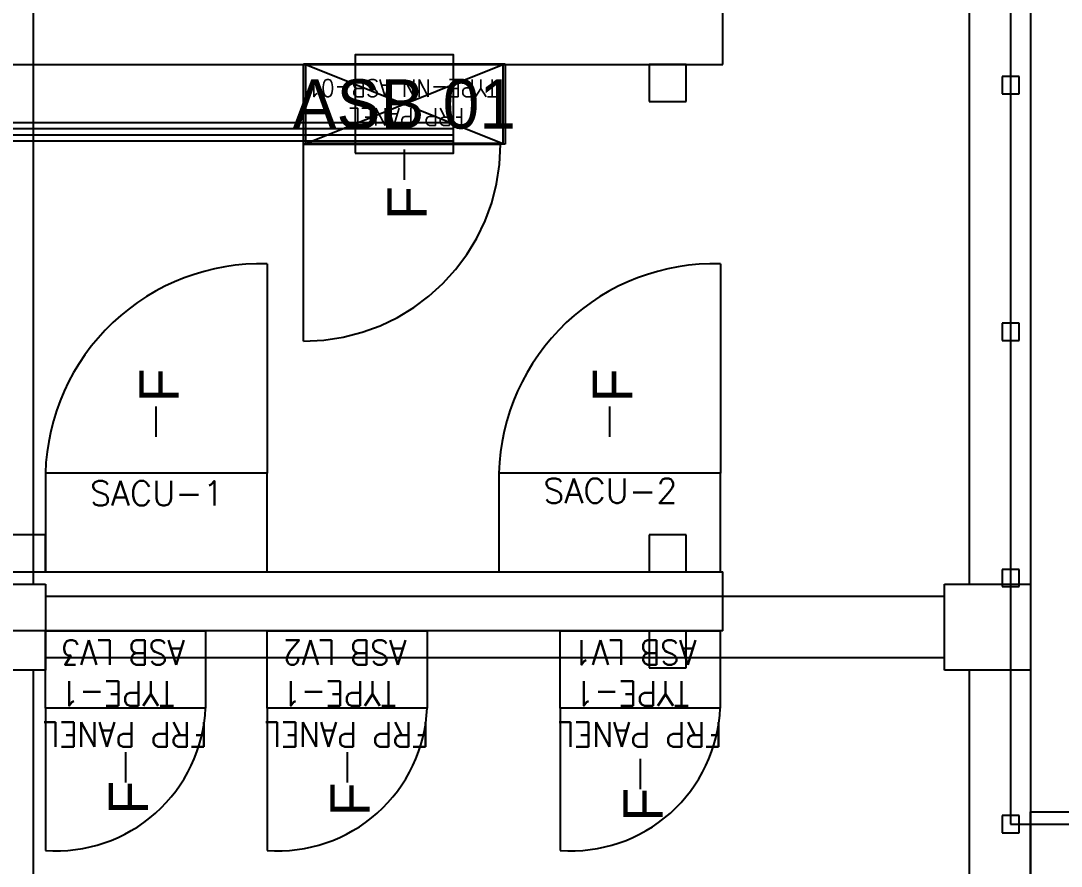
# Model space of a CAD drawing. Header units: metres. Extents: x 532153 to 532639, y 2675299 to 2675642.
# Drawn here: x 532340.099 to 532344.323, y 2675436.553 to 2675439.987 of the extents above; entities that cross this region are included whole.
import ezdxf
from ezdxf.enums import TextEntityAlignment as Align

# ---------------------------------------------------------------- set-up
doc = ezdxf.new("R2010")
doc.units = ezdxf.units.M
for name, pattern in [('DASHED', [0.75, 0.5, -0.25]), ('HIDDEN', [0.375, 0.25, -0.125]), ('PHANTOM', [63.5, 31.75, -6.35, 6.35, -6.35, 6.35, -6.35])]:
    doc.linetypes.add(name, pattern=pattern)
for name, color, linetype in [('1', 5, 'Continuous'), ('IDT', 7, 'Continuous'), ('LT Cable(AG) INV to LT Panel BL-01', 2, 'Continuous')]:
    doc.layers.add(name, color=color, linetype=linetype)
doc.styles.add('Arial', font='arial.ttf')
doc.styles.add('RomanS', font='romans.shx')
doc.styles.get("Standard").update_dxf_attribs({"font": 'Adani Regular.ttf'})

# ---------------------------------------------------------------- blocks, each defined once
blk = doc.blocks.new('ASB')
at = {"layer": '1', "color": 5}
blk.add_lwpolyline([(-0.2, -0.2), (0.2, -0.2), (0.2, 0.2), (-0.2, 0.2)], close=True, dxfattribs=at)
at = {"layer": '1', "color": 7}
blk.add_attdef('ID', text='', height=0.2, dxfattribs=at).set_placement((0, 0), align=Align.MIDDLE_CENTER)
blk = doc.blocks.new('IDT')
at = {"layer": 'IDT', "color": 8}
for p, q in [((25.552, 15.4101), (25.552, 18.0601)), ((25.802, 15.4101), (25.802, 18.0601)), ((29.602, 15.4101), (29.602, 18.0601)), ((25.552, 17.4851), (25.552, 15.9851)), ((25.5981, 16.0703), (25.5981, 16.0003)), ((25.6681, 16.0703), (25.5981, 16.0703)), ((25.6681, 16.0003), (25.6681, 16.0703)), ((25.552, 15.9851), (22.802, 15.9851)), ((25.5981, 16.0003), (25.6681, 16.0003)), ((25.552, 15.0601), (25.552, 15.4101)), ((25.552, 15.4101), (25.902, 15.4101)), ((25.902, 15.4101), (25.902, 15.0601)), ((26.951, 15.3997), (26.951, 15.2497)), ((27.101, 15.3997), (26.951, 15.3997)), ((27.101, 15.2497), (27.101, 15.3997)), ((29.552, 15.0601), (29.552, 15.4101)), ((29.552, 15.4101), (29.902, 15.4101)), ((25.902, 15.3601), (29.552, 15.3601)), ((26.802, 15.2497), (32.6992, 15.2497)), ((26.951, 15.2497), (27.101, 15.2497)), ((25.902, 15.1101), (29.552, 15.1101)), ((25.902, 15.0601), (25.552, 15.0601)), ((25.552, 12.4101), (25.552, 15.0601)), ((25.5981, 15.0703), (25.5981, 15.0003)), ((25.6681, 15.0703), (25.5981, 15.0703)), ((25.6681, 15.0003), (25.6681, 15.0703)), ((25.802, 12.4101), (25.802, 15.0601)), ((29.902, 15.0601), (29.552, 15.0601)), ((29.602, 12.4101), (29.602, 15.0601)), ((25.5981, 15.0003), (25.6681, 15.0003)), ((32.6992, 15.0097), (26.802, 15.0097)), ((26.951, 15.0097), (26.951, 14.8597)), ((27.101, 15.0097), (26.951, 15.0097)), ((27.101, 14.8597), (27.101, 15.0097)), ((29.552, 15.0097), (29.552, 14.8597)), ((29.702, 15.0097), (29.552, 15.0097)), ((26.951, 14.8597), (27.101, 14.8597)), ((29.552, 14.8597), (29.702, 14.8597)), ((25.5981, 14.0703), (25.5981, 14.0003)), ((25.6681, 14.0703), (25.5981, 14.0703)), ((25.6681, 14.0003), (25.6681, 14.0703)), ((25.5981, 14.0003), (25.6681, 14.0003)), ((27.686, 13.2732), (28.504, 13.2732)), ((27.686, 12.9462), (27.686, 13.2732)), ((27.695, 12.9497), (27.695, 13.2697)), ((27.695, 13.2697), (28.495, 13.2697)), ((28.495, 13.2697), (27.695, 12.9497)), ((28.495, 12.9497), (27.695, 13.2697)), ((28.495, 13.2697), (28.495, 12.9497)), ((28.504, 13.2732), (28.504, 12.9462)), ((26.951, 13.0997), (26.951, 12.9497)), ((27.101, 13.0997), (26.951, 13.0997)), ((27.101, 12.9497), (27.101, 13.0997)), ((25.5981, 13.0685), (25.5981, 12.9985)), ((25.6681, 13.0685), (25.5981, 13.0685)), ((25.6681, 12.9985), (25.6681, 13.0685)), ((25.5981, 12.9985), (25.6681, 12.9985)), ((32.6992, 12.9497), (26.802, 12.9497)), ((26.951, 12.9497), (27.101, 12.9497)), ((28.504, 12.9462), (27.686, 12.9462)), ((28.495, 12.9497), (27.695, 12.9497))]:
    blk.add_line(p, q, dxfattribs=at)
at = {"layer": 'IDT', "color": 8, "linetype": 'DASHED', "ltscale": 5}
for p, q in [((27.462, 15.5637), (27.462, 16.1417)), ((28.652, 15.5637), (28.652, 16.1417)), ((29.552, 15.5637), (29.552, 16.1417)), ((26.811, 13.7589), (26.811, 14.6097)), ((26.811, 14.6097), (27.711, 14.6097)), ((28.652, 13.7589), (28.652, 14.6097)), ((28.652, 14.6097), (29.552, 14.6097)), ((28.504, 14.0732), (28.504, 13.2732)), ((28.4602, 13.2732), (27.704, 13.2732)), ((28.504, 13.2732), (28.4602, 13.2732))]:
    blk.add_line(p, q, dxfattribs=at)
at = {"layer": 'IDT', "color": 8, "linetype": 'PHANTOM', "ltscale": 0.25}
for p, q in [((25.6331, 16.0353), (22.892, 16.0353)), ((25.6331, 9.1603), (25.6331, 16.0353))]:
    blk.add_line(p, q, dxfattribs=at)
at = {"layer": 'IDT', "color": 7}
for p, q in [((27.137, 15.8206), (27.137, 15.8931)), ((28.327, 15.7932), (28.327, 15.8658)), ((29.227, 15.7932), (29.227, 15.8658)), ((27.137, 15.7694), (27.137, 15.8206)), ((28.327, 15.7421), (28.327, 15.7932)), ((29.227, 15.7421), (29.227, 15.7932)), ((26.812, 15.5637), (27.462, 15.5637)), ((26.812, 15.2497), (26.812, 15.5637)), ((27.462, 15.5637), (27.462, 15.2497)), ((28.002, 15.5637), (28.652, 15.5637)), ((28.002, 15.2497), (28.002, 15.5637)), ((28.652, 15.5637), (28.652, 15.2497)), ((28.902, 15.5637), (29.552, 15.5637)), ((28.902, 15.2497), (28.902, 15.5637)), ((29.552, 15.5637), (29.552, 15.2497)), ((27.462, 15.2497), (26.812, 15.2497)), ((28.652, 15.2497), (28.002, 15.2497)), ((29.552, 15.2497), (28.902, 15.2497)), ((27.711, 15.0097), (26.811, 15.0097)), ((26.811, 15.0097), (26.811, 14.6097)), ((27.711, 14.6097), (27.711, 15.0097)), ((29.552, 15.0097), (28.652, 15.0097)), ((28.652, 15.0097), (28.652, 14.6097)), ((29.552, 14.6097), (29.552, 15.0097)), ((26.811, 14.6097), (27.711, 14.6097)), ((28.652, 14.6097), (29.552, 14.6097)), ((27.261, 14.4621), (27.261, 14.4109)), ((29.102, 14.4621), (29.102, 14.4109)), ((27.261, 14.4109), (27.261, 14.3384)), ((29.102, 14.4109), (29.102, 14.3384)), ((28.095, 13.3458), (28.095, 13.4183)), ((28.095, 13.2947), (28.095, 13.3458)), ((27.686, 13.2732), (28.504, 13.2732)), ((27.686, 12.9462), (27.686, 13.2732)), ((28.504, 13.2732), (28.504, 12.9462)), ((28.504, 12.9462), (27.686, 12.9462))]:
    blk.add_line(p, q, dxfattribs=at)
at = {"layer": 'IDT', "color": 8, "linetype": 'HIDDEN', "ltscale": 2.5}
for p, q in [((26.802, 15.2497), (26.802, 15.0097)), ((26.802, 12.9497), (26.802, 12.7097))]:
    blk.add_line(p, q, dxfattribs=at)
at = {"layer": 'IDT', "color": 8, "linetype": 'DASHED', "ltscale": 5}
for centre, radius, start, end in [((27.4175, 15.5373), 0.606, 85.7856, 177.5034), ((28.6075, 15.5373), 0.606, 85.7856, 177.5034), ((29.5075, 15.5373), 0.606, 85.7856, 177.5034), ((26.8361, 14.6339), 0.8753, 268.3615, 358.4192), ((28.6771, 14.6339), 0.8753, 268.3615, 358.4192), ((28.504, 13.2732), 0.8, 90, 180)]:
    blk.add_arc(centre, radius, start, end, dxfattribs=at)
at = {"layer": 'IDT', "color": 7, "style": 'Arial'}
for p in [(27.0458, 16.0245), (28.2358, 16.0028), (29.1358, 15.9961), (27.1698, 14.3212), (29.0108, 14.3212), (28.0038, 13.5801)]:
    blk.add_text('F', height=0.16, rotation=270, dxfattribs=at).set_placement(p)
at = {"layer": 'IDT', "color": 7, "style": 'RomanS', "width": 0.9}
for s, height, p in [('FRP PANEL', 0.1, (26.8034, 15.6209)), ('FRP PANEL', 0.1, (27.9934, 15.6209)), ('FRP PANEL', 0.1, (28.8934, 15.6209)), ('TYPE-1', 0.1, (26.9382, 15.4542)), ('TYPE-1', 0.1, (28.1282, 15.4542)), ('TYPE-1', 0.1, (29.0282, 15.4542)), ('ASB LV1', 0.1, (26.9092, 15.2876)), ('ASB LV2', 0.1, (28.0864, 15.2876)), ('ASB LV3', 0.1, (28.9864, 15.2876)), ('FRP PANEL', 0.07, (27.8518, 13.1269)), ('TYPE-NN ASB-01', 0.07, (27.7167, 13.0102))]:
    blk.add_text(s, height=height, dxfattribs=at).set_placement(p)
at = {"layer": 'IDT', "color": 7, "ltscale": 0.1, "style": 'RomanS'}
for s, p in [('SACU-2', (27.5305, 14.7306)), ('SACU-1', (29.3715, 14.7409))]:
    blk.add_text(s, height=0.1, rotation=180, dxfattribs=at).set_placement(p)

msp = doc.modelspace()

# ---------------------------------------------------------------- linework, layer by layer
at = {"layer": 'LT Cable(AG) INV to LT Panel BL-01', "color": 5}
for points in [[(532341.8563, 2675439.5726), (532336.1754, 2675439.5726, 0.078431), (532335.8982, 2675439.5289), (532334.9792, 2675439.2314, -0.078431), (532334.702, 2675439.1876), (532331.7428, 2675439.1876, 0.414214), (532330.8428, 2675438.2876), (532330.8428, 2675418.3763, 0.093355), (532330.9045, 2675418.0489), (532331.0061, 2675417.7886, -0.093355), (532331.0678, 2675417.4611), (532331.0678, 2675402.3675, 0.414214), (532331.9678, 2675401.4675), (532538.765, 2675401.4675, 0.414214), (532539.665, 2675402.3675), (532539.665, 2675402.7298)], [(532341.8563, 2675439.5476), (532336.1793, 2675439.5476, 0.078431), (532335.9021, 2675439.5039), (532334.9832, 2675439.2064, -0.078431), (532334.706, 2675439.1626), (532331.7678, 2675439.1626, 0.414214), (532330.8678, 2675438.2626), (532330.8678, 2675418.381, 0.093355), (532330.9295, 2675418.0536), (532331.0311, 2675417.7933, -0.093355), (532331.0928, 2675417.4659), (532331.0928, 2675402.3925, 0.414214), (532331.9928, 2675401.4925), (532473.981, 2675401.4925, 0.414214), (532474.881, 2675402.3925), (532474.881, 2675402.7298)], [(532341.8563, 2675439.5226), (532336.1833, 2675439.5226, 0.078431), (532335.9061, 2675439.4789), (532334.9871, 2675439.1814, -0.078431), (532334.7099, 2675439.1376), (532331.7928, 2675439.1376, 0.414214), (532330.8928, 2675438.2376), (532330.8928, 2675418.3857, 0.093355), (532330.9545, 2675418.0583), (532331.0561, 2675417.798, -0.093355), (532331.1178, 2675417.4706), (532331.1178, 2675402.4175, 0.414214), (532332.0178, 2675401.5175), (532409.197, 2675401.5175, 0.414214), (532410.097, 2675402.4175), (532410.097, 2675402.7298)], [(532341.8563, 2675439.4976), (532336.1872, 2675439.4976, 0.078431), (532335.91, 2675439.4539), (532334.9911, 2675439.1564, -0.078431), (532334.7139, 2675439.1126), (532331.8178, 2675439.1126, 0.414214), (532330.9178, 2675438.2126), (532330.9178, 2675418.3904, 0.093355), (532330.9795, 2675418.063), (532331.0811, 2675417.8027, -0.093355), (532331.1428, 2675417.4753), (532331.1428, 2675409.9425, 0.414214), (532332.0428, 2675409.0425), (532344.413, 2675409.0425, 0.414214), (532345.313, 2675409.9425), (532345.313, 2675410.2298)]]:
    msp.add_lwpolyline(points, format="xyb", dxfattribs=at)

# ---------------------------------------------------------------- block references
at = {"layer": '1'}
msp.add_blockref('ASB', (532341.6563, 2675439.6492), dxfattribs=at).add_auto_attribs({'ID': 'ASB 01'})
at = {"layer": 'IDT', "color": 8, "rotation": 180}
msp.add_blockref('IDT', (532369.7513, 2675452.7589), dxfattribs=at)

doc.saveas('drawing.dxf')
